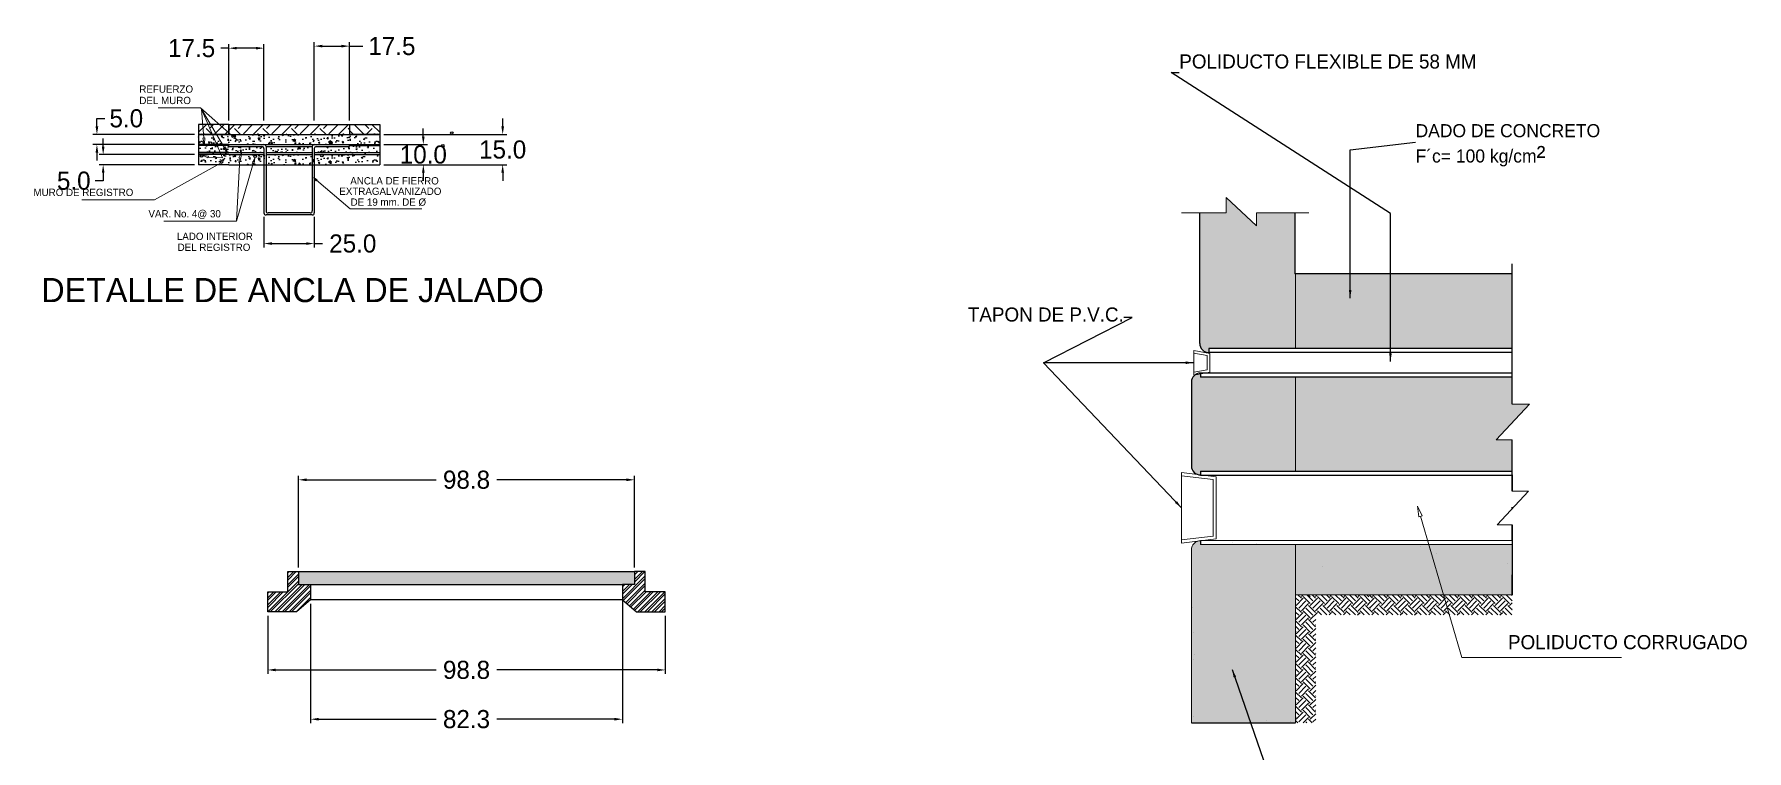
# Model space of a CAD drawing. Header units: centimetres. Extents: x 201 to 3483, y 96 to 2223.
# Drawn here: x 1264 to 2115, y 659 to 1016 of the extents above; entities that cross this region are included whole.
import ezdxf
from ezdxf.enums import TextEntityAlignment as Align

# ---------------------------------------------------------------- set-up
doc = ezdxf.new("R2010")
doc.units = ezdxf.units.CM
doc.header["$LTSCALE"] = 10
doc.header["$MEASUREMENT"] = 0
doc.layers.get('0').update_dxf_attribs({"linetype": 'CONTINUOUS'})
doc.layers.get('DEFPOINTS').update_dxf_attribs({"color": 2, "linetype": 'CONTINUOUS'})
for name, color, linetype in [('DIM', 7, 'CONTINUOUS'), ('HERRAJE', 13, 'CONTINUOUS'), ('REGISTRO', 1, 'CONTINUOUS'), ('TAPA', 120, 'CONTINUOUS'), ('TEXTOS', 7, 'CONTINUOUS'), ('TIERRA', 32, 'CONTINUOUS'), ('VARILLAS', 30, 'CONTINUOUS')]:
    doc.layers.add(name, color=color, linetype=linetype)
doc.styles.get("Standard").update_dxf_attribs({"font": ''})
doc.styles.get('Standard').set_extended_font_data('Zurich Ex BT')
doc.dimstyles.get("Standard").update_dxf_attribs({"dimtxt": 9, "dimasz": 4, "dimexe": 2, "dimexo": 2, "dimgap": 0.09, "dimtad": 0, "dimtih": 1, "dimtoh": 1, "dimdec": 1, "dimzin": 0, "dimdsep": 46, "dimtxsty": 'Standard', "dimcen": 0.09, "dimadec": 0, "dimazin": 0, "dimtfac": 1, "dimtdec": 1, "dimtofl": 0, "dimtmove": 0, "dimatfit": 3, "dimfxl": 0, "dimtolj": 1, "dimtzin": 0, "dimarcsym": 0})
pattern_1 = [(45, (-4145.018, 114.935), (9e-16, 14.142136), [10, -10]), (45, (-4147.67, 117.586), (9e-16, 14.142136), [10, -10]), (45, (-4150.321, 120.238), (9e-16, 14.142136), [10, -10]), (135, (-4150.321, 122.006), (-14.142136, 2e-15), [10, -10]), (135, (-4147.67, 124.657), (-14.142136, 2e-15), [10, -10]), (135, (-4145.018, 127.309), (-14.142136, 2e-15), [10, -10])]
pattern_2 = [(45, (25.2881, 443.8547), (-1.767767, 1.767767), []), (45, (25.2881, 445.1047), (-1.767767, 1.767767), [])]

# ---------------------------------------------------------------- blocks, each defined once
blk = doc.blocks.new('_ClosedBlank')
at = {"color": 0, "linetype": 'ByBlock', "lineweight": -2}
for p, q in [((-1, 0.17), (0, 0)), ((-1, 0.17), (-1, -0.17)), ((0, 0), (-1, -0.17))]:
    blk.add_line(p, q, dxfattribs=at)
blk = doc.blocks.new('*D12')
at = {"layer": 'DEFPOINTS', "color": 0}
for p in [(1360.51, 1008.63), (1360.51, 970.72), (1378.01, 970.72)]:
    blk.add_point(p, dxfattribs=at)
at = {"layer": 'DIM', "color": 0, "lineweight": -2}
for p, q in [((1360.51, 1008.63), (1356.51, 1008.63)), ((1360.51, 972.72), (1360.51, 1010.63)), ((1374.01, 1008.63), (1364.51, 1008.63)), ((1378.01, 972.72), (1378.01, 1010.63))]:
    blk.add_line(p, q, dxfattribs=at)
at = {"layer": 'DIM', "color": 0}
for points in [[(1364.51, 1009.29), (1364.51, 1007.96), (1360.51, 1008.63)], [(1374.01, 1009.29), (1374.01, 1007.96), (1378.01, 1008.63)]]:
    blk.add_solid(points, dxfattribs=at)
at = {"layer": 'DIM', "color": 0, "insert": (1342.05, 1008.63), "char_height": 9, "attachment_point": 5}
blk.add_mtext('\\A1;17.5', dxfattribs=at)
blk = doc.blocks.new('*D13')
at = {"layer": 'DEFPOINTS', "color": 0}
for p in [(1403.01, 1009.66), (1403.01, 970.72), (1420.51, 970.72)]:
    blk.add_point(p, dxfattribs=at)
at = {"layer": 'DIM', "color": 0, "lineweight": -2}
for p, q in [((1403.01, 972.72), (1403.01, 1011.66)), ((1407.01, 1009.66), (1416.51, 1009.66)), ((1420.51, 972.72), (1420.51, 1011.66)), ((1420.51, 1009.66), (1427.11, 1009.66))]:
    blk.add_line(p, q, dxfattribs=at)
at = {"layer": 'DIM', "color": 0}
for points in [[(1407.01, 1010.32), (1407.01, 1008.99), (1403.01, 1009.66)], [(1416.51, 1010.32), (1416.51, 1008.99), (1420.51, 1009.66)]]:
    blk.add_solid(points, dxfattribs=at)
at = {"layer": 'DIM', "color": 0, "insert": (1441.57, 1009.66), "char_height": 9, "attachment_point": 5}
blk.add_mtext('\\A1;17.5', dxfattribs=at)
blk = doc.blocks.new('*D14')
at = {"layer": 'DEFPOINTS', "color": 0}
for p in [(1435.51, 960.72), (1435.51, 950.72), (1457.18, 950.72)]:
    blk.add_point(p, dxfattribs=at)
at = {"layer": 'DIM', "color": 0, "lineweight": -2}
for p, q in [((1457.18, 964.72), (1457.18, 968.72)), ((1437.51, 960.72), (1459.18, 960.72)), ((1437.51, 950.72), (1459.18, 950.72)), ((1457.18, 946.72), (1457.18, 942.72))]:
    blk.add_line(p, q, dxfattribs=at)
at = {"layer": 'DIM', "color": 0}
for points in [[(1456.51, 964.72), (1457.85, 964.72), (1457.18, 960.72)], [(1456.51, 946.72), (1457.85, 946.72), (1457.18, 950.72)]]:
    blk.add_solid(points, dxfattribs=at)
at = {"layer": 'DIM', "color": 0, "insert": (1457.18, 955.72), "char_height": 9, "attachment_point": 5}
blk.add_mtext('\\A1;10.0', dxfattribs=at)
blk = doc.blocks.new('*D15')
at = {"layer": 'DEFPOINTS', "color": 0}
for p in [(1435.51, 965.72), (1435.51, 950.72), (1496.62, 950.72)]:
    blk.add_point(p, dxfattribs=at)
at = {"layer": 'DIM', "color": 0, "lineweight": -2}
for p, q in [((1496.62, 969.72), (1496.62, 973.72)), ((1437.51, 965.72), (1498.62, 965.72)), ((1437.51, 950.72), (1498.62, 950.72)), ((1496.62, 946.72), (1496.62, 942.72))]:
    blk.add_line(p, q, dxfattribs=at)
at = {"layer": 'DIM', "color": 0}
for points in [[(1495.96, 969.72), (1497.29, 969.72), (1496.62, 965.72)], [(1495.96, 946.72), (1497.29, 946.72), (1496.62, 950.72)]]:
    blk.add_solid(points, dxfattribs=at)
at = {"layer": 'DIM', "color": 0, "insert": (1496.62, 958.22), "char_height": 9, "attachment_point": 5}
blk.add_mtext('\\A1;15.0', dxfattribs=at)
blk = doc.blocks.new('*D16')
at = {"layer": 'DEFPOINTS', "color": 0}
for p in [(1294.98, 965.72), (1345.51, 965.72), (1345.51, 960.72)]:
    blk.add_point(p, dxfattribs=at)
at = {"layer": 'DIM', "color": 0, "lineweight": -2}
for p, q in [((1294.98, 969.72), (1294.98, 973.72)), ((1294.98, 973.72), (1298.98, 973.72)), ((1343.51, 965.72), (1292.98, 965.72)), ((1343.51, 960.72), (1292.98, 960.72)), ((1294.98, 956.72), (1294.98, 952.72))]:
    blk.add_line(p, q, dxfattribs=at)
at = {"layer": 'DIM', "color": 0}
for points in [[(1294.32, 969.72), (1295.65, 969.72), (1294.98, 965.72)], [(1294.32, 956.72), (1295.65, 956.72), (1294.98, 960.72)]]:
    blk.add_solid(points, dxfattribs=at)
at = {"layer": 'DIM', "color": 0, "insert": (1309.59, 973.72), "char_height": 9, "attachment_point": 5}
blk.add_mtext('\\A1;5.0', dxfattribs=at)
blk = doc.blocks.new('*D17')
at = {"layer": 'DEFPOINTS', "color": 0}
for p in [(1345.51, 955.72), (1298.09, 950.72), (1345.51, 950.72)]:
    blk.add_point(p, dxfattribs=at)
at = {"layer": 'DIM', "color": 0, "lineweight": -2}
for p, q in [((1298.09, 959.72), (1298.09, 963.72)), ((1343.51, 955.72), (1296.09, 955.72)), ((1343.51, 950.72), (1296.09, 950.72)), ((1298.09, 946.72), (1298.09, 942.72)), ((1298.09, 942.72), (1294.09, 942.72))]:
    blk.add_line(p, q, dxfattribs=at)
at = {"layer": 'DIM', "color": 0}
for points in [[(1297.42, 959.72), (1298.76, 959.72), (1298.09, 955.72)], [(1297.42, 946.72), (1298.76, 946.72), (1298.09, 950.72)]]:
    blk.add_solid(points, dxfattribs=at)
at = {"layer": 'DIM', "color": 0, "insert": (1283.48, 942.72), "char_height": 9, "attachment_point": 5}
blk.add_mtext('\\A1;5.0', dxfattribs=at)
blk = doc.blocks.new('*D21')
at = {"layer": 'DEFPOINTS', "color": 0}
for p in [(1378.01, 926.72), (1403.01, 926.72), (1403.01, 911.5)]:
    blk.add_point(p, dxfattribs=at)
at = {"layer": 'DIM', "color": 0, "lineweight": -2}
for p, q in [((1378.01, 924.72), (1378.01, 909.5)), ((1403.01, 924.72), (1403.01, 909.5)), ((1382.01, 911.5), (1399.01, 911.5)), ((1403.01, 911.5), (1407.01, 911.5))]:
    blk.add_line(p, q, dxfattribs=at)
at = {"layer": 'DIM', "color": 0}
for points in [[(1382.01, 912.17), (1382.01, 910.84), (1378.01, 911.5)], [(1399.01, 912.17), (1399.01, 910.84), (1403.01, 911.5)]]:
    blk.add_solid(points, dxfattribs=at)
at = {"layer": 'DIM', "color": 0, "insert": (1422.14, 911.5), "char_height": 9, "attachment_point": 5}
blk.add_mtext('\\A1;25.0', dxfattribs=at)
blk = doc.blocks.new('*D91')
at = {"layer": 'DEFPOINTS', "color": 0}
for p in [(1379.85, 728.44), (1577.45, 728.44), (1577.45, 699.56)]:
    blk.add_point(p, dxfattribs=at)
at = {"layer": 'DIM', "color": 0, "lineweight": -2}
for p, q in [((1379.85, 726.44), (1379.85, 697.56)), ((1577.45, 726.44), (1577.45, 697.56)), ((1383.85, 699.56), (1463.52, 699.56)), ((1573.45, 699.56), (1493.79, 699.56))]:
    blk.add_line(p, q, dxfattribs=at)
at = {"layer": 'DIM', "color": 0}
for points in [[(1383.85, 700.22), (1383.85, 698.89), (1379.85, 699.56)], [(1573.45, 700.22), (1573.45, 698.89), (1577.45, 699.56)]]:
    blk.add_solid(points, dxfattribs=at)
at = {"layer": 'DIM', "color": 0, "insert": (1478.65, 699.56), "char_height": 9, "attachment_point": 5}
blk.add_mtext('\\A1;98.8', dxfattribs=at)
blk = doc.blocks.new('*D92')
at = {"layer": 'DEFPOINTS', "color": 0}
for p in [(1401.15, 734.44), (1556.15, 738.24), (1556.15, 675.07)]:
    blk.add_point(p, dxfattribs=at)
at = {"layer": 'DIM', "color": 0, "lineweight": -2}
for p, q in [((1401.15, 732.44), (1401.15, 673.07)), ((1556.15, 736.24), (1556.15, 673.07)), ((1405.15, 675.07), (1463.63, 675.07)), ((1552.15, 675.07), (1493.68, 675.07))]:
    blk.add_line(p, q, dxfattribs=at)
at = {"layer": 'DIM', "color": 0}
for points in [[(1405.15, 675.74), (1405.15, 674.41), (1401.15, 675.07)], [(1552.15, 675.74), (1552.15, 674.41), (1556.15, 675.07)]]:
    blk.add_solid(points, dxfattribs=at)
at = {"layer": 'DIM', "color": 0, "insert": (1478.65, 675.07), "char_height": 9, "attachment_point": 5}
blk.add_mtext('\\A1;82.3', dxfattribs=at)
blk = doc.blocks.new('*D93')
at = {"layer": 'DEFPOINTS', "color": 0}
for p in [(1562.15, 794.08), (1395.15, 748.44), (1562.15, 748.44)]:
    blk.add_point(p, dxfattribs=at)
at = {"layer": 'DIM', "color": 0, "lineweight": -2}
for p, q in [((1395.15, 750.44), (1395.15, 796.08)), ((1399.15, 794.08), (1463.52, 794.08)), ((1558.15, 794.08), (1493.79, 794.08)), ((1562.15, 750.44), (1562.15, 796.08))]:
    blk.add_line(p, q, dxfattribs=at)
at = {"layer": 'DIM', "color": 0}
for points in [[(1399.15, 794.75), (1399.15, 793.42), (1395.15, 794.08)], [(1558.15, 794.75), (1558.15, 793.42), (1562.15, 794.08)]]:
    blk.add_solid(points, dxfattribs=at)
at = {"layer": 'DIM', "color": 0, "insert": (1478.65, 794.08), "char_height": 9, "attachment_point": 5}
blk.add_mtext('\\A1;98.8', dxfattribs=at)

msp = doc.modelspace()

# ---------------------------------------------------------------- hatches: boundary and pattern name
h = msp.add_hatch()
h.set_pattern_fill('EARTH', color=256, scale=40, angle=45, style=0)
h.set_pattern_definition(pattern_1)
h.paths.add_polyline_path([(1360.51, 970.72), (1345.51, 970.72), (1345.51, 965.72), (1360.51, 965.72)])
h = msp.add_hatch()
h.set_pattern_fill('EARTH', color=256, scale=40, angle=45, style=0)
h.set_pattern_definition(pattern_1)
h.paths.add_polyline_path([(1378.01, 965.72), (1403.01, 965.72), (1420.51, 965.72), (1420.51, 970.72), (1403.01, 970.72), (1378.01, 970.72), (1360.51, 970.72), (1360.51, 965.72)])
h = msp.add_hatch()
h.set_pattern_fill('EARTH', color=256, scale=40, angle=45, style=0)
h.set_pattern_definition([(135, (6926.042, 114.935), (-9e-16, 14.142136), [10, -10]), (135, (6928.694, 117.586), (-9e-16, 14.142136), [10, -10]), (135, (6931.346, 120.238), (-9e-16, 14.142136), [10, -10]), (45, (6931.346, 122.006), (14.142136, 2e-15), [10, -10]), (45, (6928.694, 124.657), (14.142136, 2e-15), [10, -10]), (45, (6926.042, 127.309), (14.142136, 2e-15), [10, -10])])
h.paths.add_polyline_path([(1420.51, 970.72), (1435.51, 970.72), (1435.51, 965.72), (1420.51, 965.72)])
h = msp.add_hatch()
h.set_pattern_fill('AR-CONC', color=256, angle=45, style=0)
h.set_pattern_definition([(95, (-4145.3006, 110.329), (5.51552, 4.628071), [0.75, -8.25]), (40, (-4145.3006, 110.329), (-6.299922, 4.3376815), [0.6, -6.6]), (145.4514, (-4144.841, 110.7144), (-0.784395, 8.965753), [0.637402, -7.011421]), (91.1842, (-4146.715, 111.743), (8.71693, 6.376138), [1.125, -12.375]), (141.6356, (-4145.988, 112.274), (-0.27899, 13.497117), [0.956103, -10.51713]), (36.1842, (-4146.715, 111.743), (-0.279, 13.497117), [0.9, -9.9]), (66, (-4145.654, 112.0965), (7.067716, 1.373825), [0.75, -8.25]), (11, (-4145.654, 112.0965), (-3.407086, 6.848084), [0.6, -6.6]), (116.4514, (-4145.065, 112.211), (3.660636, 8.221906), [0.637402, -7.011421]), (82.5, (-4145.3006, 110.3288), (-2.2679319, 2.4398982), [0, -6.52, 0, -6.7, 0, -6.625]), (52.5, (-4145.3006, 110.3288), (-0.9287294, 4.6490945), [0, -3.82, 0, -6.37, 0, -2.525]), (12.5, (-4146.8774, 108.752), (3.9341817, 3.6152076), [0, -2.5, 0, -7.8, 0, -10.35]), (2.5, (-4147.5845, 108.045), (3.4159, 4.831598), [0, -3.25, 0, -5.18, 0, -7.35])])
h.paths.add_polyline_path([(1360.23, 966.12), (1345.23, 966.12), (1345.23, 961.12), (1360.23, 961.12)])
h = msp.add_hatch()
h.set_pattern_fill('AR-CONC', color=256, angle=45, style=0)
h.set_pattern_definition([(95, (-4145.018, 114.9345), (5.51552, 4.628071), [0.75, -8.25]), (40, (-4145.018, 114.9345), (-6.299922, 4.3376815), [0.6, -6.6]), (145.4514, (-4144.558, 115.32), (-0.784395, 8.965753), [0.637402, -7.011421]), (91.1842, (-4146.432, 116.349), (8.71693, 6.376138), [1.125, -12.375]), (141.6356, (-4145.706, 116.88), (-0.27899, 13.497117), [0.956103, -10.51713]), (36.1842, (-4146.432, 116.349), (-0.279, 13.497117), [0.9, -9.9]), (66, (-4145.3715, 116.702), (7.067716, 1.373825), [0.75, -8.25]), (11, (-4145.3715, 116.702), (-3.407086, 6.848084), [0.6, -6.6]), (116.4514, (-4144.7825, 116.817), (3.660636, 8.221906), [0.637402, -7.011421]), (82.5, (-4145.018, 114.9345), (-2.2679319, 2.4398982), [0, -6.52, 0, -6.7, 0, -6.625]), (52.5, (-4145.018, 114.9345), (-0.9287294, 4.6490945), [0, -3.82, 0, -6.37, 0, -2.525]), (12.5, (-4146.5948, 113.3577), (3.9341817, 3.6152076), [0, -2.5, 0, -7.8, 0, -10.35]), (2.5, (-4147.302, 112.6506), (3.4159, 4.831598), [0, -3.25, 0, -5.18, 0, -7.35])])
h.paths.add_polyline_path([(1360.51, 965.72), (1360.51, 960.72), (1378.01, 960.72), (1403.01, 960.72), (1420.51, 960.72), (1420.51, 965.72), (1403.01, 965.72), (1378.01, 965.72)])
h = msp.add_hatch()
h.set_pattern_fill('AR-CONC', color=256, angle=45, style=0)
h.set_pattern_definition([(85, (6926.325, 110.329), (-5.51552, 4.628071), [0.75, -8.25]), (140, (6926.325, 110.329), (6.299922, 4.3376815), [0.6, -6.6]), (34.5486, (6925.865, 110.7144), (0.784395, 8.965753), [0.637402, -7.011421]), (88.8158, (6927.739, 111.743), (-8.71693, 6.376138), [1.125, -12.375]), (38.3644, (6927.013, 112.274), (0.27899, 13.497117), [0.956103, -10.51713]), (143.8158, (6927.739, 111.743), (0.279, 13.497117), [0.9, -9.9]), (114, (6926.6785, 112.0965), (-7.067716, 1.373825), [0.75, -8.25]), (169, (6926.6785, 112.0965), (3.407086, 6.848084), [0.6, -6.6]), (63.5486, (6926.0895, 112.211), (-3.660636, 8.221906), [0.637402, -7.011421]), (97.5, (6926.325, 110.3288), (2.2679319, 2.4398982), [0, -6.52, 0, -6.7, 0, -6.625]), (127.5, (6926.325, 110.3288), (0.9287294, 4.6490945), [0, -3.82, 0, -6.37, 0, -2.525]), (167.5, (6927.9018, 108.752), (-3.9341817, 3.6152076), [0, -2.5, 0, -7.8, 0, -10.35]), (177.5, (6928.609, 108.045), (-3.4159, 4.831598), [0, -3.25, 0, -5.18, 0, -7.35])])
h.paths.add_polyline_path([(1420.79, 966.12), (1435.79, 966.12), (1435.79, 961.12), (1420.79, 961.12)])
h = msp.add_hatch()
h.set_pattern_fill('AR-CONC', color=256, style=0)
h.set_pattern_definition([(50, (-4145.018, 114.9345), (7.172602, -0.6275213), [0.75, -8.25]), (355, (-4145.018, 114.9345), (-1.387513, 7.521921), [0.6, -6.6]), (100.4514, (-4144.42, 114.882), (5.785094, 6.894395), [0.637402, -7.011421]), (46.1842, (-4145.018, 116.9345), (10.67241, -1.65519), [1.125, -12.375]), (96.6356, (-4144.129, 116.797), (9.346627, 9.741179), [0.956103, -10.51713]), (351.1842, (-4145.018, 116.935), (9.34662, 9.741186), [0.9, -9.9]), (21, (-4144.018, 116.4345), (5.9690705, -4.026189), [0.75, -8.25]), (326, (-4144.018, 116.4345), (2.433153, 7.2515), [0.6, -6.6]), (71.4514, (-4143.5205, 116.099), (8.402226, 3.225305), [0.637402, -7.011421]), (37.5, (-4145.018, 114.9345), (0.1215986, 3.3289385), [0, -6.52, 0, -6.7, 0, -6.625]), (7.5, (-4145.018, 114.9345), (2.6306954, 3.9441171), [0, -3.82, 0, -6.37, 0, -2.525]), (327.5, (-4147.248, 114.9345), (5.3382244, -0.2255487), [0, -2.5, 0, -7.8, 0, -10.35]), (317.5, (-4148.248, 114.9345), (5.8318617, 1.00105), [0, -3.25, 0, -5.18, 0, -7.35])])
h.paths.add_polyline_path([(1435.51, 956.72), (1435.51, 960.22), (1420.51, 960.22), (1420.51, 959.72), (1404.01, 959.72, 0.414214), (1403.01, 958.72), (1403.01, 956.72), (1420.51, 956.72)])
h.paths.add_polyline_path([(1379.01, 959.72), (1379.01, 956.72), (1402.01, 956.72), (1402.01, 959.72)])
h.paths.add_polyline_path([(1360.51, 959.72), (1360.51, 960.22), (1357.74, 960.22), (1358.31, 959.25), (1358.79, 959.53), (1359.83, 956.77), (1357.96, 959.04), (1358.31, 959.25), (1357.74, 960.22), (1354.75, 960.22), (1356.25, 956.72), (1360.51, 956.72), (1378.01, 956.72), (1378.01, 958.72, 0.414214), (1377.01, 959.72)])
h.paths.add_polyline_path([(1345.51, 960.22), (1345.51, 956.72), (1356.25, 956.72), (1354.75, 960.22)])
h = msp.add_hatch()
h.set_pattern_fill('AR-CONC', color=256, angle=45, style=0)
h.set_pattern_definition([(95, (-4144.261, 101.06), (5.51552, 4.628071), [0.75, -8.25]), (40, (-4144.261, 101.06), (-6.299922, 4.3376815), [0.6, -6.6]), (145.4514, (-4143.801, 101.446), (-0.784395, 8.965753), [0.637402, -7.011421]), (91.1842, (-4145.675, 102.474), (8.71693, 6.376138), [1.125, -12.375]), (141.6356, (-4144.949, 103.006), (-0.27899, 13.497117), [0.956103, -10.51713]), (36.1842, (-4145.675, 102.474), (-0.279, 13.497117), [0.9, -9.9]), (66, (-4144.6143, 102.828), (7.067716, 1.373825), [0.75, -8.25]), (11, (-4144.614, 102.828), (-3.407086, 6.848084), [0.6, -6.6]), (116.4514, (-4144.025, 102.942), (3.660636, 8.221906), [0.637402, -7.011421]), (82.5, (-4144.2608, 101.06), (-2.2679319, 2.4398982), [0, -6.52, 0, -6.7, 0, -6.625]), (52.5, (-4144.2608, 101.06), (-0.9287294, 4.6490945), [0, -3.82, 0, -6.37, 0, -2.525]), (12.5, (-4145.8376, 99.4832), (3.9341817, 3.6152076), [0, -2.5, 0, -7.8, 0, -10.35]), (2.5, (-4146.5447, 98.776), (3.4159, 4.831598), [0, -3.25, 0, -5.18, 0, -7.35])])
h.paths.add_polyline_path([(1361.27, 956.85), (1346.27, 956.85), (1346.27, 951.85), (1361.27, 951.85)])
h = msp.add_hatch()
h.set_pattern_fill('AR-CONC', color=256, angle=45, style=0)
h.set_pattern_definition([(95, (-4145.018, 104.9345), (5.51552, 4.628071), [0.75, -8.25]), (40, (-4145.018, 104.9345), (-6.299922, 4.3376815), [0.6, -6.6]), (145.4514, (-4144.558, 105.32), (-0.784395, 8.965753), [0.637402, -7.011421]), (91.1842, (-4146.432, 106.349), (8.71693, 6.376138), [1.125, -12.375]), (141.6356, (-4145.706, 106.88), (-0.27899, 13.497117), [0.956103, -10.51713]), (36.1842, (-4146.432, 106.349), (-0.279, 13.497117), [0.9, -9.9]), (66, (-4145.3715, 106.702), (7.067716, 1.373825), [0.75, -8.25]), (11, (-4145.3715, 106.702), (-3.407086, 6.848084), [0.6, -6.6]), (116.4514, (-4144.7825, 106.817), (3.660636, 8.221906), [0.637402, -7.011421]), (82.5, (-4145.018, 104.9345), (-2.2679319, 2.4398982), [0, -6.52, 0, -6.7, 0, -6.625]), (52.5, (-4145.018, 104.9345), (-0.9287294, 4.6490945), [0, -3.82, 0, -6.37, 0, -2.525]), (12.5, (-4146.5948, 103.3577), (3.9341817, 3.6152076), [0, -2.5, 0, -7.8, 0, -10.35]), (2.5, (-4147.302, 102.6506), (3.4159, 4.831598), [0, -3.25, 0, -5.18, 0, -7.35])])
h.paths.add_polyline_path([(1360.51, 955.72), (1360.51, 950.72), (1378.01, 950.72), (1403.01, 950.72), (1420.51, 950.72), (1420.51, 955.72), (1403.01, 955.72), (1378.01, 955.72)])
h = msp.add_hatch()
h.set_pattern_fill('AR-CONC', color=256, angle=45, style=0)
h.set_pattern_definition([(85, (6925.285, 101.06), (-5.51552, 4.628071), [0.75, -8.25]), (140, (6925.285, 101.06), (6.299922, 4.3376815), [0.6, -6.6]), (34.5486, (6924.8255, 101.446), (0.784395, 8.965753), [0.637402, -7.011421]), (88.8158, (6926.699, 102.474), (-8.71693, 6.376138), [1.125, -12.375]), (38.3644, (6925.973, 103.006), (0.27899, 13.497117), [0.956103, -10.51713]), (143.8158, (6926.699, 102.474), (0.279, 13.497117), [0.9, -9.9]), (114, (6925.6387, 102.828), (-7.067716, 1.373825), [0.75, -8.25]), (169, (6925.639, 102.828), (3.407086, 6.848084), [0.6, -6.6]), (63.5486, (6925.05, 102.942), (-3.660636, 8.221906), [0.637402, -7.011421]), (97.5, (6925.285, 101.06), (2.2679319, 2.4398982), [0, -6.52, 0, -6.7, 0, -6.625]), (127.5, (6925.285, 101.06), (0.9287294, 4.6490945), [0, -3.82, 0, -6.37, 0, -2.525]), (167.5, (6926.862, 99.4832), (-3.9341817, 3.6152076), [0, -2.5, 0, -7.8, 0, -10.35]), (177.5, (6927.569, 98.776), (-3.4159, 4.831598), [0, -3.25, 0, -5.18, 0, -7.35])])
h.paths.add_polyline_path([(1419.75, 956.85), (1434.75, 956.85), (1434.75, 951.85), (1419.75, 951.85)])
at = {"layer": 'DIM'}
h = msp.add_hatch(dxfattribs=at)
h.set_pattern_fill('AR-SAND', color=256, style=0)
h.set_pattern_definition([(37.5, (-14253.2152, 3269.7026), (-0.06299336, 1.92682377), [0, -1.52, 0, -1.7, 0, -1.625]), (7.5, (-14253.2152, 3269.7026), (1.7697767, 2.82214607), [0, -0.82, 0, -1.37, 0, -0.525]), (327.5, (-14254.4452, 3269.7026), (3.11414186, 0.00565905), [0, -0.5, 0, -1.8, 0, -2.35]), (317.5, (-14254.4452, 3269.7026), (3.0061266, 0.87767556), [0, -0.25, 0, -1.18, 0, -1.35])])
h.paths.add_polyline_path([(1843.01, 861.89, 0.414214), (1847.59, 857.31), (1847.59, 859.31), (1890.65, 859.31), (1890.65, 896.39), (1890.2, 896.39), (1890.2, 926.81), (1871.17, 926.81), (1871.17, 920.25), (1856.21, 934.45), (1856.21, 926.81), (1843.01, 926.81)])
h.paths.add_polyline_path([(1838.87, 801.03, 0.343059), (1842.32, 796.59), (1843.45, 796.45), (1843.45, 798.45), (1890.65, 798.45), (1890.65, 845.15), (1843.37, 845.15), (1843.37, 846.77), (1840.71, 846.28, 0.238769), (1838.87, 842.65)])
h.paths.add_polyline_path([(1843.46, 761.84), (1843.46, 763.83), (1842.3, 763.69, 0.341152), (1838.87, 759.25), (1838.87, 673.27), (1890.65, 673.27), (1890.65, 761.84)])
h = msp.add_hatch(dxfattribs=at)
h.set_pattern_fill('AR-CONC', color=256, style=0)
h.set_pattern_definition([(50, (-14253.215, 3269.7026), (7.1726018, -0.6275213), [0.75, -8.25]), (355, (-14253.215, 3269.7026), (-1.3875133, 7.5219213), [0.6, -6.6]), (100.4514, (-14252.6175, 3269.65), (5.7850938, 6.8943954), [0.637402, -7.011421]), (46.1842, (-14253.215, 3271.7026), (10.6724105, -1.65519), [1.125, -12.375]), (96.6356, (-14252.326, 3271.565), (9.346627, 9.741179), [0.956103, -10.51713]), (351.1842, (-14253.215, 3271.703), (9.3466195, 9.741186), [0.9, -9.9]), (21, (-14252.215, 3271.2026), (5.9690705, -4.026189), [0.75, -8.25]), (326, (-14252.215, 3271.2026), (2.4331533, 7.2515005), [0.6, -6.6]), (71.4514, (-14251.718, 3270.867), (8.4022263, 3.225305), [0.637402, -7.011421]), (37.5, (-14253.2152, 3269.7026), (0.12159855, 3.32893854), [0, -6.52, 0, -6.7, 0, -6.625]), (7.5, (-14253.2152, 3269.7026), (2.6306954, 3.9441171), [0, -3.82, 0, -6.37, 0, -2.525]), (327.5, (-14255.4452, 3269.7026), (5.33822436, -0.2255487), [0, -2.5, 0, -7.8, 0, -10.35]), (317.5, (-14256.445, 3269.7026), (5.8318617, 1.0010498), [0, -3.25, 0, -5.18, 0, -7.35])])
h.paths.add_polyline_path([(1890.65, 896.39), (1890.65, 859.31), (1998.28, 859.31), (1998.28, 862.97), (1998.28, 877.13), (1998.28, 887.29), (1998.28, 896.39)])
h.paths.add_polyline_path([(1998.28, 798.45), (1998.28, 813.88), (1990.37, 813.88), (2006.9, 831.61), (1998.28, 831.61), (1998.28, 845.15), (1890.65, 845.15), (1890.65, 798.45)])
h.paths.add_polyline_path([(1890.65, 761.84), (1890.65, 736.9), (1964.18, 736.9), (1956.87, 761.84)])
h.paths.add_polyline_path([(1956.87, 761.84), (1964.18, 736.9), (1998.28, 736.9), (1998.28, 746.9), (1998.28, 750.36), (1998.28, 761.84)])
at = {"layer": 'HERRAJE'}
h = msp.add_hatch(dxfattribs=at)
h.set_pattern_fill('STEEL', color=256, scale=20, style=0)
h.set_pattern_definition(pattern_2)
h.paths.add_polyline_path([(1389.85, 738.44), (1379.85, 738.44), (1379.85, 728.44), (1394.15, 728.44), (1401.15, 734.44), (1401.15, 742.04), (1395.15, 742.04), (1395.15, 748.44), (1389.85, 748.44)])
h = msp.add_hatch(dxfattribs=at)
h.set_pattern_fill('STEEL', color=256, scale=20, style=0)
h.set_pattern_definition(pattern_2)
h.paths.add_polyline_path([(1567.45, 738.44), (1567.45, 748.44), (1562.15, 748.44), (1562.15, 742.04), (1556.15, 742.04), (1556.15, 734.44), (1563.15, 728.44), (1577.45, 728.44), (1577.45, 738.44)])
at = {"layer": 'TAPA'}
h = msp.add_hatch(dxfattribs=at)
h.set_pattern_fill('DOTS', color=256, scale=20, style=0)
h.set_pattern_definition([(0, (-1979.2609, -3366.2192), (0.625, 1.25), [0, -1.25])])
h.paths.add_polyline_path([(1395.15, 748.44), (1395.15, 742.04), (1401.15, 742.04), (1556.15, 742.04), (1562.15, 742.04), (1562.15, 748.44)])
at = {"layer": 'TIERRA'}
h = msp.add_hatch(dxfattribs=at)
h.set_pattern_fill('EARTH', color=256, scale=20, angle=45, style=0)
h.set_pattern_definition([(45, (-9017.1307, 3302.871), (4e-16, 7.0710678), [5, -5]), (45, (-9018.4565, 3304.1966), (4e-16, 7.0710678), [5, -5]), (45, (-9019.7823, 3305.5225), (4e-16, 7.0710678), [5, -5]), (135, (-9019.7823, 3306.4063), (-7.0710678, 9e-16), [5, -5]), (135, (-9018.4565, 3307.732), (-7.0710678, 9e-16), [5, -5]), (135, (-9017.1307, 3309.058), (-7.0710678, 9e-16), [5, -5])])
h.paths.add_polyline_path([(1900.65, 726.9), (1928.55, 726.9), (1927.15, 735.82), (1926.08, 736.9), (1890.65, 736.9), (1890.65, 673.27), (1900.65, 673.27)])
h.paths.add_polyline_path([(1964.18, 736.9), (1926.98, 736.9), (1928.55, 726.9), (1967.11, 726.9)])
h.paths.add_polyline_path([(1998.28, 736.9), (1964.18, 736.9), (1967.11, 726.9), (1998.28, 726.9)])

# ---------------------------------------------------------------- linework, layer by layer
for p, q in [((1360.51, 970.72), (1345.51, 970.72)), ((1360.51, 970.72), (1345.51, 970.72)), ((1345.51, 970.72), (1345.51, 965.72)), ((1360.51, 970.72), (1378.01, 970.72)), ((1360.51, 970.72), (1360.51, 965.72)), ((1360.51, 965.72), (1360.51, 970.72)), ((1378.01, 970.72), (1403.01, 970.72)), ((1403.01, 970.72), (1420.51, 970.72)), ((1420.51, 970.72), (1420.51, 965.72)), ((1420.51, 970.72), (1435.51, 970.72)), ((1420.51, 970.72), (1435.51, 970.72)), ((1360.51, 965.72), (1345.51, 965.72)), ((1345.51, 965.72), (1360.51, 965.72)), ((1360.51, 965.72), (1378.01, 965.72)), ((1378.01, 965.72), (1403.01, 965.72)), ((1403.01, 965.72), (1420.51, 965.72)), ((1420.51, 965.72), (1435.51, 965.72)), ((1435.51, 965.72), (1420.51, 965.72)), ((1345.51, 960.72), (1345.51, 956.72)), ((1360.51, 959.72), (1360.51, 960.72)), ((1360.51, 956.72), (1378.01, 956.72))]:
    msp.add_line(p, q)
at = {"layer": 'DIM', "lineweight": 5}
for p, q in [((1998.28, 895.27), (1998.28, 837.61)), ((1998.28, 813.88), (1998.28, 788.45))]:
    msp.add_line(p, q, dxfattribs=at)
at = {"layer": 'HERRAJE'}
for p, q in [((1395.15, 748.44), (1562.15, 748.44)), ((1401.15, 742.04), (1556.15, 742.04)), ((1556.15, 734.44), (1401.15, 734.44))]:
    msp.add_line(p, q, dxfattribs=at)
for points in [[(1379.85, 738.44), (1389.85, 738.44), (1389.85, 748.44), (1395.15, 748.44), (1395.15, 742.04), (1401.15, 742.04), (1401.15, 734.44), (1394.15, 728.44), (1379.85, 728.44)], [(1562.15, 748.44), (1562.15, 742.04), (1556.15, 742.04), (1556.15, 734.44), (1563.15, 728.44), (1577.45, 728.44), (1577.45, 738.44), (1567.45, 738.44), (1567.45, 748.44)]]:
    msp.add_lwpolyline(points, close=True, dxfattribs=at)
at = {"layer": 'REGISTRO'}
for p, q in [((1345.51, 970.72), (1345.51, 950.72)), ((1435.51, 970.72), (1435.51, 950.72)), ((1360.51, 960.72), (1345.51, 960.72)), ((1360.51, 960.72), (1345.51, 960.72)), ((1360.51, 960.72), (1345.51, 960.72)), ((1360.51, 960.22), (1345.51, 960.22)), ((1360.51, 956.72), (1345.51, 956.72)), ((1345.51, 956.72), (1360.51, 956.72)), ((1360.51, 955.72), (1345.51, 955.72)), ((1360.51, 960.72), (1378.01, 960.72)), ((1360.51, 959.72), (1377.01, 959.72)), ((1360.51, 956.72), (1378.01, 956.72)), ((1360.51, 955.72), (1378.01, 955.72)), ((1378.01, 960.72), (1403.01, 960.72)), ((1378.01, 958.72), (1378.01, 926.72)), ((1379.01, 959.72), (1379.01, 927.72)), ((1379.01, 959.72), (1402.01, 959.72)), ((1379.01, 956.72), (1402.01, 956.72)), ((1379.01, 955.72), (1402.01, 955.72)), ((1402.01, 959.72), (1402.01, 927.72)), ((1403.01, 960.72), (1420.51, 960.72)), ((1403.01, 958.72), (1403.01, 926.72)), ((1403.01, 956.72), (1420.51, 956.72)), ((1403.01, 955.72), (1420.51, 955.72)), ((1404.01, 959.72), (1420.51, 959.72)), ((1420.51, 960.72), (1435.51, 960.72)), ((1420.51, 959.72), (1420.51, 960.72)), ((1420.51, 960.22), (1435.51, 960.22)), ((1420.51, 956.72), (1435.51, 956.72)), ((1420.51, 955.72), (1435.51, 955.72)), ((1360.51, 950.72), (1345.51, 950.72)), ((1360.51, 950.72), (1378.01, 950.72)), ((1378.01, 950.72), (1403.01, 950.72)), ((1403.01, 950.72), (1420.51, 950.72)), ((1420.51, 950.72), (1435.51, 950.72)), ((1402.01, 925.72), (1379.01, 925.72)), ((1401.01, 926.72), (1380.01, 926.72)), ((1843.01, 861.89), (1843.01, 926.81)), ((1890.2, 926.81), (1890.2, 896.39)), ((1998.28, 896.39), (1890.2, 896.39)), ((1998.28, 887.29), (1998.28, 901.45)), ((1998.28, 877.13), (1998.28, 887.29)), ((1998.28, 862.97), (1998.28, 877.13)), ((1998.28, 831.61), (1998.28, 862.97)), ((1998.28, 859.31), (1847.59, 859.31)), ((1998.28, 857.31), (1847.59, 857.31)), ((1838.87, 842.65), (1838.87, 801.03)), ((1998.28, 847.15), (1843.37, 847.15)), ((1998.28, 845.15), (1843.37, 845.15)), ((1998.28, 797.2), (1998.28, 813.88)), ((1843.45, 798.45), (1998.28, 798.45)), ((1843.45, 796.45), (1998.28, 796.45)), ((1998.28, 788.45), (1998.28, 797.2)), ((1998.28, 763.84), (1998.28, 771.64)), ((1998.28, 763.84), (1998.28, 750.36)), ((1838.87, 673.27), (1890.65, 673.27))]:
    msp.add_line(p, q, dxfattribs=at)
at = {"layer": 'REGISTRO', "lineweight": 5}
for p, q in [((1856.21, 926.81), (1856.21, 934.45)), ((1856.21, 934.45), (1871.17, 920.25)), ((1834.03, 926.81), (1856.21, 926.81)), ((1871.17, 920.25), (1871.17, 926.81)), ((1871.17, 926.81), (1897.24, 926.81)), ((1890.65, 896.39), (1890.65, 859.31)), ((1840.02, 846.15), (1840.02, 858.42)), ((1848.03, 856.93), (1840.02, 858.42)), ((1846.65, 855.79), (1840.02, 857.02)), ((1846.65, 855.79), (1846.65, 848.78)), ((1848.03, 856.93), (1848.03, 847.64)), ((1846.65, 848.78), (1840.02, 847.55)), ((1848.03, 847.64), (1840.02, 846.15)), ((1890.65, 845.15), (1890.65, 798.45)), ((2006.9, 831.61), (1990.37, 813.88)), ((1998.28, 831.61), (2006.9, 831.61)), ((1990.37, 813.88), (1998.28, 813.88)), ((1849.77, 794.26), (1833.94, 796.1)), ((1833.95, 762.65), (1833.97, 797.63)), ((1851.15, 795.48), (1833.96, 797.63)), ((1849.77, 794.26), (1849.77, 766.01)), ((1849.77, 765.92), (1849.77, 794.26)), ((1851.14, 795.49), (1851.14, 764.78)), ((2006.45, 788.45), (1990.78, 771.64)), ((1998.28, 788.45), (2006.45, 788.45)), ((1849.77, 766.01), (1833.93, 764.18)), ((1990.78, 771.64), (1998.28, 771.64)), ((1851.14, 764.78), (1833.95, 762.65)), ((1838.87, 759.25), (1838.87, 673.27)), ((1843.46, 763.84), (1998.28, 763.84)), ((1843.46, 761.84), (1998.28, 761.84)), ((1890.65, 761.84), (1890.65, 673.27)), ((1890.65, 736.9), (1998.28, 736.9))]:
    msp.add_line(p, q, dxfattribs=at)
at = {"layer": 'REGISTRO'}
for centre, radius, start, end in [((1377.01, 958.72), 1, 0, 90), ((1378.01, 959.72), 1, 0, 90), ((1403.01, 959.72), 1, 90, 180), ((1404.01, 958.72), 1, 90, 180), ((1380.01, 927.72), 1, 180, 270), ((1401.01, 927.72), 1, 270, 0), ((1379.01, 926.72), 1, 180, 270), ((1402.01, 926.72), 1, 270, 0), ((1847.59, 861.89), 4.58, 180, 270), ((1843.37, 842.65), 4.5, 90, 180), ((1843.45, 801.03), 4.58, 180, 270)]:
    msp.add_arc(centre, radius, start, end, dxfattribs=at)
at = {"layer": 'REGISTRO', "lineweight": 5}
msp.add_arc((1843.46, 759.25), 4.59, 90, 180, dxfattribs=at)
at = {"layer": 'TEXTOS'}
for p, q in [((1847.59, 859.31), (1847.59, 857.31)), ((1843.37, 847.15), (1843.37, 845.15)), ((1843.45, 798.45), (1843.45, 796.45)), ((1998.28, 796.62), (1998.28, 788.45)), ((1998.28, 780.52), (1998.28, 779.69)), ((1998.28, 779.69), (1998.28, 780.52)), ((1998.28, 771.64), (1998.28, 763.02)), ((1843.46, 763.84), (1843.46, 761.84)), ((1859.21, 762.87), (1859.21, 762.87)), ((1871.07, 762.61), (1871.07, 762.61)), ((1890.5, 760.37), (1890.5, 760.37)), ((1952.73, 760.92), (1952.73, 760.92)), ((1957.02, 759.61), (1957.02, 759.61)), ((1960.47, 757.41), (1960.47, 757.41)), ((1890.77, 752.76), (1890.77, 752.76)), ((1904.18, 750.91), (1904.18, 750.91)), ((1958.64, 754.93), (1958.64, 754.93)), ((1958.77, 755.82), (1958.77, 755.82)), ((1996.06, 752.49), (1996.06, 752.49)), ((1998.28, 750.36), (1998.28, 736.9)), ((1839.16, 745.96), (1839.16, 745.96)), ((1998.28, 736.9), (1998.28, 746.9)), ((1838.95, 740.04), (1838.95, 740.04)), ((1897.91, 735.87), (1896.88, 736.9)), ((1927.1, 735.87), (1926.08, 736.9)), ((1839.17, 730.65), (1839.17, 730.65)), ((1998.28, 729.16), (1998.26, 729.18)), ((1840.01, 718.1), (1840.01, 718.1)), ((1840.63, 707.13), (1840.63, 707.13)), ((1839.95, 704.8), (1839.95, 704.8)), ((1839.05, 675.21), (1839.05, 675.21)), ((1839.91, 676.61), (1839.91, 676.61)), ((1876.05, 674.19), (1876.05, 674.19)), ((1888.31, 673.84), (1888.31, 673.84)), ((1890.5, 676.09), (1890.5, 676.09))]:
    msp.add_line(p, q, dxfattribs=at)
at = {"layer": 'TEXTOS', "lineweight": 5}
for points in [[(1362.26, 964.99), (1346.43, 978.96), (1325.35, 978.96)], [(1348.16, 963.98), (1346.98, 978.36)], [(1350.2, 954.52), (1357.34, 954.17), (1346.98, 978.36)], [(1358.9, 958.26), (1346.98, 978.36)], [(1366.02, 953.94), (1364.27, 922.67), (1328.24, 922.67)], [(1356.67, 951.71), (1323.58, 933.32), (1287.56, 933.32)], [(1372.64, 951.39), (1364.27, 922.67), (1328.24, 922.67)], [(1404.16, 943), (1420.77, 928.84), (1456.39, 928.84)], [(1952.73, 775.94), (1973.29, 705.82), (2052.66, 705.82)]]:
    msp.add_lwpolyline(points, dxfattribs=at)
at = {"layer": 'VARILLAS'}
for centre in [(1351.4, 961.39), (1381.4, 961.39), (1411.27, 961.6), (1471.3, 966.43), (1346.93, 955.04), (1373.63, 954.86), (1406.8, 955.25), (1466.83, 960.08)]:
    msp.add_circle(centre, 0.635, dxfattribs=at)

# ---------------------------------------------------------------- block references
at = {"layer": 'DIM', "lineweight": 5, "xscale": 2.110773387415962, "yscale": 2.110773387380505, "zscale": 2.110773387377556, "rotation": 138.2194852437183}
msp.add_blockref('_ClosedBlank', (1402.58, 944.41), dxfattribs=at)
at = {"layer": 'TEXTOS', "lineweight": 5}
for p, xscale, yscale, zscale, rotation in [((1348.4, 961.08), 2.905008285920123, 2.905008285910526, 2.905008285906554, 274.6840723164062), ((1364.44, 963.07), 2.905008285843294, 2.905008285910526, 2.905008285906554, 318.5871001784544), ((1347.46, 955.49), 2.905008285967806, 2.905008285910526, 2.905008285906554, 160.6107363273269), ((1358.6, 953.88), 2.905008285933756, 2.905008285910526, 2.905008285906554, 48.37456215000358), ((1359.83, 956.77), 2.905008285891776, 2.905008285910526, 2.905008285906554, 300.0780934197663), ((1366.82, 956.72), 2.905008285934836, 2.905008285910526, 2.905008285906554, 73.741481932348), ((1373.45, 954.18), 2.905008285934836, 2.905008285910526, 2.905008285906554, 73.741481932348), ((1951.28, 780.92), 5.187389249252457, 5.187389249247644, 5.187389249240047, 106.336605707166)]:
    msp.add_blockref('_ClosedBlank', p, dxfattribs=dict(at, xscale=xscale, yscale=yscale, zscale=zscale, rotation=rotation))

# ---------------------------------------------------------------- texts
for s, height, p in [('REFUERZO', 3.631, (1316.06, 986.49)), ('DEL MURO', 3.631, (1316.06, 980.84)), ('MURO DE REGISTRO', 3.6313, (1263.44, 935.15)), ('EXTRAGALVANIZADO', 3.6313, (1415.44, 935.7)), ('ANCLA DE FIERRO ', 3.6313, (1420.89, 940.89)), ('VAR. No. 4@ 30', 3.6313, (1320.59, 924.51)), ('DE 19 mm. DE %%C', 3.6313, (1421.05, 930.31))]:
    msp.add_text(s, height=height, dxfattribs=at).set_placement(p)
for s, height, p in [('LADO INTERIOR', 3.6313, (1353.59, 915.11)), ('DEL REGISTRO', 3.6313, (1353.16, 909.67)), ('POLIDUCTO CORRUGADO', 7, (2055.74, 713.38))]:
    msp.add_text(s, height=height, dxfattribs=at).set_placement(p, align=Align.MIDDLE_CENTER)
msp.add_text('DETALLE DE ANCLA DE JALADO', height=12, dxfattribs=at).set_placement((1392.19, 882.4), align=Align.CENTER)
at = {"layer": 'TEXTOS', "attachment_point": 1}
for s, insert, char_height, width in [('\\A1;POLIDUCTO FLEXIBLE DE 58 MM', (1832.85, 1005.53), 7, 483.8467), ('\\A1;DADO DE CONCRETO \\PF´c= 100 kg/cm{\\A0;\\H1.5385x;²}', (1950.25, 970.88), 6.5, 240.7016)]:
    msp.add_mtext(s, dxfattribs=dict(at, insert=insert, char_height=char_height, width=width))
at = {"layer": 'TEXTOS', "insert": (1805.28, 879.75), "char_height": 7, "attachment_point": 3}
msp.add_mtext('TAPON DE P.V.C.', dxfattribs=at)

# ---------------------------------------------------------------- dimensions: what is measured, and where the dimension line sits
at = {"layer": 'DIM'}
for base, p1, p2, picture, middle in [((1360.51, 1008.63), (1378.01, 970.72), (1360.51, 970.72), '*D12', (1342.05, 1008.63)), ((1403.01, 911.5), (1378.01, 926.72), (1403.01, 926.72), '*D21', (1422.14, 911.5))]:
    dim = msp.add_linear_dim(base=base, p1=p1, p2=p2, dimstyle='Standard', dxfattribs=at)
    dim.commit()
    dim.dimension.update_dxf_attribs({"geometry": picture, "text_midpoint": middle})
dim = msp.add_linear_dim(base=(1403.01, 1009.66), p1=(1420.51, 970.72), p2=(1403.01, 970.72), dimstyle='Standard', dxfattribs=at)
dim.commit()
dim.dimension.update_dxf_attribs({"geometry": '*D13', "text_midpoint": (1441.57, 1009.66), "dimtype": 160})
for base, p1, p2, picture, middle in [((1294.98, 965.72), (1345.51, 960.72), (1345.51, 965.72), '*D16', (1309.59, 973.72)), ((1496.62, 950.72), (1435.51, 965.72), (1435.51, 950.72), '*D15', (1496.62, 958.22)), ((1298.09, 950.72), (1345.51, 955.72), (1345.51, 950.72), '*D17', (1283.48, 942.72)), ((1457.18, 950.72), (1435.51, 960.72), (1435.51, 950.72), '*D14', (1457.18, 955.72))]:
    dim = msp.add_linear_dim(base=base, p1=p1, p2=p2, angle=90, dimstyle='Standard', dxfattribs=at)
    dim.commit()
    dim.dimension.update_dxf_attribs({"geometry": picture, "text_midpoint": middle})
for base, p1, p2, text, picture, middle in [((1562.15, 794.08), (1395.15, 748.44), (1562.15, 748.44), '98.8', '*D93', (1478.65, 794.08)), ((1556.15, 675.07), (1401.15, 734.44), (1556.15, 738.24), '82.3', '*D92', (1478.65, 675.07)), ((1577.45, 699.56), (1379.85, 728.44), (1577.45, 728.44), '98.8', '*D91', (1478.65, 699.56))]:
    dim = msp.add_linear_dim(base=base, p1=p1, p2=p2, text=text, dimstyle='Standard', dxfattribs=at)
    dim.commit()
    dim.dimension.update_dxf_attribs({"geometry": picture, "text_midpoint": middle})

# ---------------------------------------------------------------- leaders
at = {"layer": 'TEXTOS'}
for points in [[(1937.79, 852.92), (1937.79, 926.48), (1828.76, 996.53), (1832.76, 996.53)], [(1917.77, 884.4), (1917.77, 958.13), (1950.16, 961.88)], [(1840.02, 852.28), (1765.31, 852.28), (1809.37, 874.75), (1805.37, 874.75)], [(1833.96, 780.14), (1765.31, 852.28)], [(1859.16, 699.82), (1877.89, 645.64), (1902.55, 645.64)]]:
    msp.add_leader(points, dimstyle='Standard', override={"dimgap": 0.09, "dimtad": 0}, dxfattribs=at)

doc.saveas('drawing.dxf')
